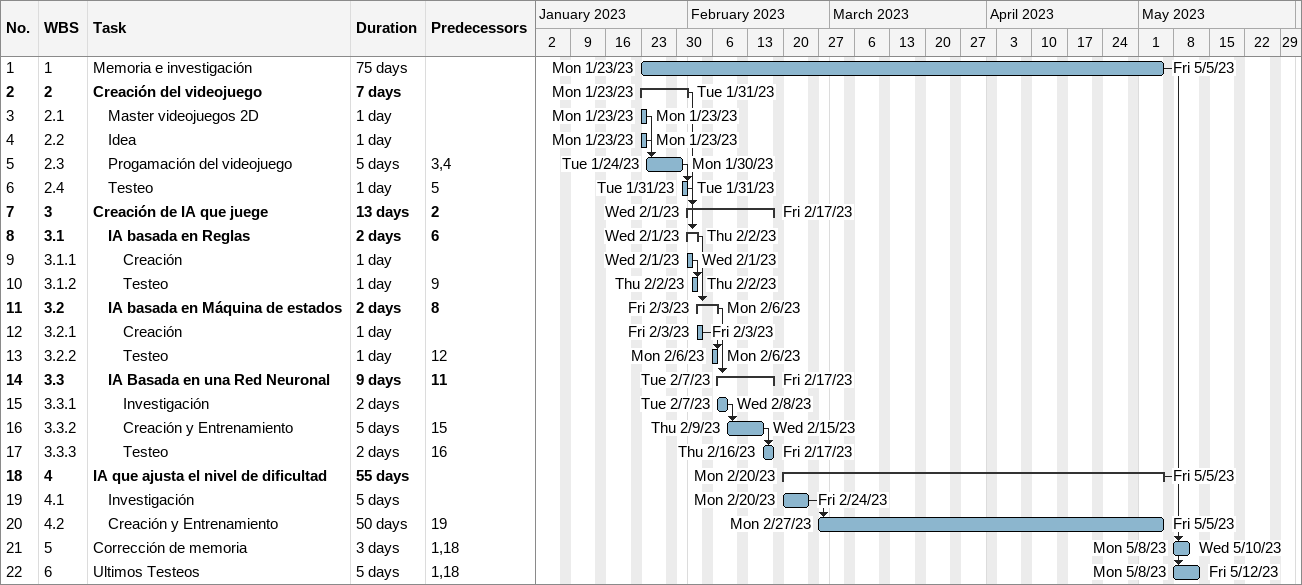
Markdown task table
| ID | WBS | Task | Duration | Start | Finish | Predecessors |
|---|---|---|---|---|---|---|
| 1 | 1 | Memoria e investigación | 75d | 2023-01-23 | 2023-05-05 |  |
| 2 | 2 | **Creación del videojuego** | 7d | 2023-01-23 | 2023-01-31 |  |
| 3 | 2.1 | Master videojuegos 2D | 1d | 2023-01-23 | 2023-01-23 |  |
| 4 | 2.2 | Idea | 1d | 2023-01-23 | 2023-01-23 |  |
| 5 | 2.3 | Progamación del videojuego | 5d | 2023-01-24 | 2023-01-30 | 3, 4 |
| 6 | 2.4 | Testeo | 1d | 2023-01-31 | 2023-01-31 | 5 |
| 7 | 3 | **Creación de IA que juege** | 13d | 2023-02-01 | 2023-02-17 | 2 |
| 8 | 3.1 | **IA basada en Reglas** | 2d | 2023-02-01 | 2023-02-02 | 6 |
| 9 | 3.1.1 | Creación | 1d | 2023-02-01 | 2023-02-01 |  |
| 10 | 3.1.2 | Testeo | 1d | 2023-02-02 | 2023-02-02 | 9 |
| 11 | 3.2 | **IA basada en Máquina de estados** | 2d | 2023-02-03 | 2023-02-06 | 8 |
| 12 | 3.2.1 | Creación | 1d | 2023-02-03 | 2023-02-03 |  |
| 13 | 3.2.2 | Testeo | 1d | 2023-02-06 | 2023-02-06 | 12 |
| 14 | 3.3 | **IA Basada en una Red Neuronal** | 9d | 2023-02-07 | 2023-02-17 | 11 |
| 15 | 3.3.1 | Investigación | 2d | 2023-02-07 | 2023-02-08 |  |
| 16 | 3.3.2 | Creación y Entrenamiento | 5d | 2023-02-09 | 2023-02-15 | 15 |
| 17 | 3.3.3 | Testeo | 2d | 2023-02-16 | 2023-02-17 | 16 |
| 18 | 4 | **IA que ajusta el nivel de dificultad** | 55d | 2023-02-20 | 2023-05-05 |  |
| 19 | 4.1 | Investigación | 5d | 2023-02-20 | 2023-02-24 |  |
| 20 | 4.2 | Creación y Entrenamiento | 50d | 2023-02-27 | 2023-05-05 | 19 |
| 21 | 5 | Corrección de memoria | 3d | 2023-05-08 | 2023-05-10 | 1, 18 |
| 22 | 6 | Ultimos Testeos | 5d | 2023-05-08 | 2023-05-12 | 1, 18 |
